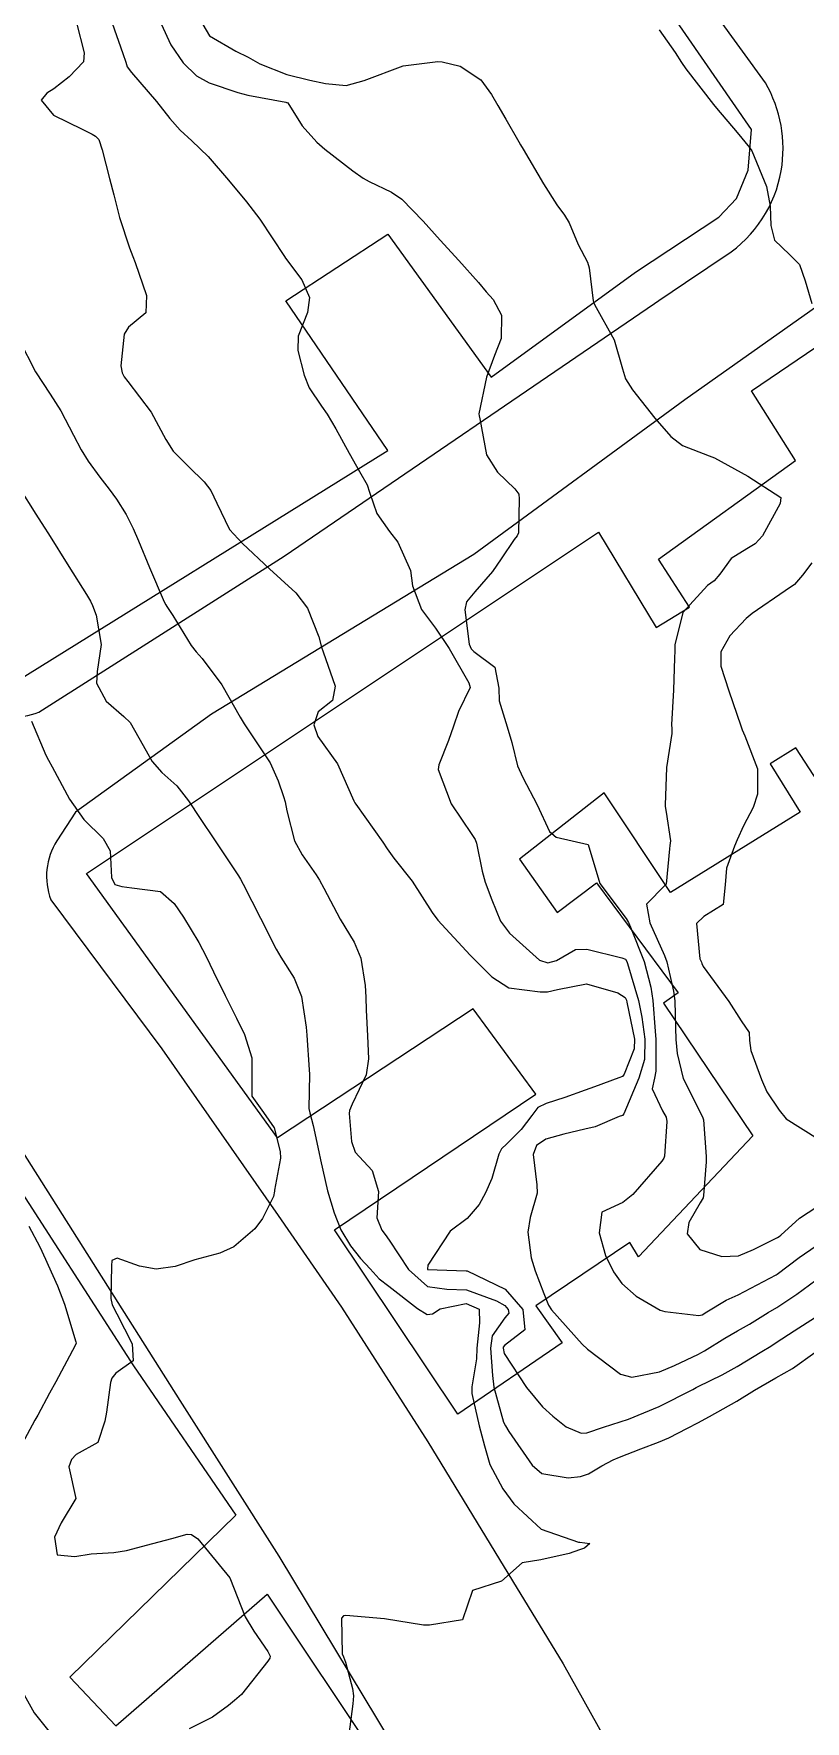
# Model space of a CAD drawing. Header units: metres. Extents: x 307586 to 320046, y 7427249 to 7434250.
# Drawn here: x 317392.8 to 317432.6, y 7431882.1 to 7431969 of the extents above; entities that cross this region are included whole.
import ezdxf

# ---------------------------------------------------------------- set-up
doc = ezdxf.new("R2010")
doc.units = ezdxf.units.M
doc.header["$MEASUREMENT"] = 0
for name, color, linetype in [('Curvas de Nivel 1m', 11, 'Continuous'), ('Curvas de Nivel 5m', 15, 'Continuous'), ('Edificações', 30, 'Continuous'), ('Vias Primárias', 230, 'Continuous')]:
    doc.layers.add(name, color=color, linetype=linetype)

msp = doc.modelspace()

# ---------------------------------------------------------------- linework, layer by layer
at = {"layer": 'Curvas de Nivel 1m', "flags": 128}
for points, elevation in [([(317395.028, 7431969.609), (317395.416, 7431968.059), (317395.391, 7431967.605), (317394.64, 7431966.827), (317393.849, 7431966.206), (317393.492, 7431965.978), (317393.208, 7431965.626), (317393.835, 7431964.856), (317395.31, 7431964.123), (317395.826, 7431963.87), (317395.996, 7431963.769), (317396.167, 7431963.595), (317396.343, 7431963.064), (317396.732, 7431961.586), (317396.944, 7431960.742), (317397.248, 7431959.578), (317397.75, 7431958.022), (317397.925, 7431957.568), (317398.043, 7431957.264), (317398.632, 7431955.561), (317398.599, 7431954.676), (317397.707, 7431953.929), (317397.479, 7431953.573), (317397.308, 7431951.946), (317397.37, 7431951.575), (317397.472, 7431951.374), (317397.668, 7431951.127), (317398.877, 7431949.558), (317399.632, 7431948.143), (317399.997, 7431947.544), (317400.817, 7431946.734), (317401.607, 7431945.971), (317401.951, 7431945.517), (317402.253, 7431944.857), (317402.908, 7431943.507), (317403.572, 7431942.788), (317404.964, 7431941.486), (317405.548, 7431940.942), (317406.321, 7431940.249), (317406.929, 7431939.459), (317407.511, 7431937.98), (317407.65, 7431937.449), (317407.74, 7431937.208), (317408.354, 7431935.441), (317408.221, 7431934.697), (317407.469, 7431934.108), (317407.247, 7431933.453), (317407.454, 7431932.845), (317408.469, 7431931.44), (317409.323, 7431929.522), (317409.367, 7431929.43), (317409.412, 7431929.363), (317410.813, 7431927.409), (317411.026, 7431927.052), (317411.375, 7431926.582), (317412.32, 7431925.39), (317413.347, 7431923.77), (317413.637, 7431923.377), (317415.316, 7431921.58), (317415.537, 7431921.357), (317416.426, 7431920.465), (317417.299, 7431919.903), (317418.92, 7431919.691), (317419.297, 7431919.686), (317419.805, 7431919.809), (317421.301, 7431920.109), (317422.917, 7431919.643), (317423.294, 7431919.399), (317423.362, 7431919.259), (317423.384, 7431919.167), (317423.777, 7431917.255), (317423.762, 7431916.756), (317423.246, 7431915.445), (317423.167, 7431915.338), (317422.967, 7431915.263), (317421.719, 7431914.795), (317421.236, 7431914.631), (317420.18, 7431914.243), (317419.229, 7431913.938), (317418.805, 7431913.736), (317418.493, 7431913.317), (317417.938, 7431912.596), (317417.201, 7431911.856), (317416.923, 7431911.607), (317416.79, 7431911.334), (317416.434, 7431910.084), (317416.1, 7431909.341), (317415.77, 7431908.74), (317415.16, 7431908.009), (317414.284, 7431907.363), (317413.125, 7431905.619), (317413.106, 7431905.397), (317413.114, 7431905.38), (317415.097, 7431905.324), (317415.123, 7431905.321), (317415.161, 7431905.311), (317417.113, 7431904.368), (317418.018, 7431903.321), (317418.124, 7431902.283), (317417.075, 7431901.465), (317417.01, 7431901.395), (317417.005, 7431901.331), (317417.07, 7431901.053), (317418.215, 7431899.318), (317419.043, 7431898.319), (317419.565, 7431897.829), (317420.258, 7431897.292), (317421.028, 7431896.951), (317421.326, 7431896.979), (317422.179, 7431897.269), (317423.036, 7431897.538), (317423.462, 7431897.679), (317425.044, 7431898.331), (317426.78, 7431899.213), (317426.954, 7431899.311), (317427.054, 7431899.358), (317428.301, 7431899.957), (317429.065, 7431900.385), (317430.347, 7431901.171), (317430.797, 7431901.444), (317431.08, 7431901.621), (317432.013, 7431902.227), (317433.1, 7431902.925)], 746), ([(317399.393, 7431969.555), (317399.877, 7431968.472), (317400.523, 7431967.54), (317401.21, 7431966.883), (317401.853, 7431966.522), (317403.332, 7431966.021), (317403.847, 7431965.888), (317405.804, 7431965.52), (317405.843, 7431965.507), (317405.867, 7431965.503), (317405.908, 7431965.479), (317406.66, 7431964.297), (317407.405, 7431963.456), (317407.818, 7431963.098), (317409.256, 7431961.981), (317409.796, 7431961.606), (317410.106, 7431961.425), (317411.257, 7431960.878), (317411.784, 7431960.522), (317412.894, 7431959.389), (317413.758, 7431958.404), (317414.723, 7431957.37), (317415.732, 7431956.223), (317416.129, 7431955.756), (317416.487, 7431955.349), (317416.917, 7431954.544), (317416.905, 7431953.342), (317416.562, 7431952.475), (317416.145, 7431951.353), (317415.763, 7431949.468), (317415.769, 7431949.358), (317415.806, 7431949.202), (317416.158, 7431947.352), (317416.725, 7431946.454), (317417.606, 7431945.607), (317417.811, 7431945.328), (317417.843, 7431945.085), (317417.807, 7431943.328), (317417.734, 7431943.175), (317417.578, 7431942.999), (317416.899, 7431942.004), (317416.469, 7431941.346), (317415.542, 7431940.293), (317415.121, 7431939.781), (317415.027, 7431939.365), (317415.263, 7431937.606), (317415.37, 7431937.361), (317415.502, 7431937.22), (317416.574, 7431936.419), (317416.792, 7431935.34), (317416.811, 7431934.675), (317417.212, 7431933.334), (317417.451, 7431932.534), (317417.756, 7431931.327), (317418.021, 7431930.73), (317418.76, 7431929.317), (317419.399, 7431927.958), (317419.742, 7431927.651), (317421.393, 7431927.28), (317421.999, 7431925.274), (317423.345, 7431923.466), (317423.466, 7431923.259), (317423.568, 7431923.03), (317424.272, 7431921.25), (317424.613, 7431919.934), (317424.717, 7431919.246), (317424.85, 7431917.671), (317424.875, 7431917.244), (317424.876, 7431915.608), (317424.801, 7431915.237), (317424.692, 7431914.693), (317425.226, 7431913.553), (317425.403, 7431913.228), (317425.444, 7431913.004), (317425.32, 7431911.229), (317425.295, 7431911.126), (317425.19, 7431910.97), (317423.689, 7431909.252), (317423.169, 7431908.838), (317422.091, 7431908.343), (317421.956, 7431907.272), (317422.291, 7431906.113), (317422.694, 7431905.264), (317423.117, 7431904.672), (317423.868, 7431904.006), (317425.103, 7431903.287), (317425.341, 7431903.228), (317427.1, 7431903.014), (317427.257, 7431903.052), (317427.498, 7431903.206), (317428.495, 7431903.81), (317429.112, 7431904.089), (317431.074, 7431905.112), (317431.123, 7431905.143), (317432.271, 7431906.013), (317433.145, 7431906.615)], 744), ([(317401.536, 7431969.525), (317401.884, 7431968.94), (317403.229, 7431968.15), (317403.868, 7431967.832), (317404.464, 7431967.494), (317405.858, 7431966.943), (317407.051, 7431966.658), (317407.853, 7431966.479), (317408.914, 7431966.378), (317409.855, 7431966.632), (317411.863, 7431967.4), (317413.64, 7431967.609), (317413.866, 7431967.6), (317414.79, 7431967.371), (317415.856, 7431966.673), (317416.406, 7431965.909), (317416.736, 7431965.347), (317417.145, 7431964.649), (317417.824, 7431963.482), (317417.91, 7431963.329), (317418.047, 7431963.1), (317419.09, 7431961.317), (317419.782, 7431960.238), (317420.176, 7431959.703), (317420.404, 7431959.301), (317420.87, 7431958.18), (317421.348, 7431957.286), (317421.446, 7431956.99), (317421.651, 7431955.281), (317421.662, 7431955.22), (317421.721, 7431955.094), (317422.727, 7431953.27), (317423.162, 7431951.784), (317423.309, 7431951.264), (317423.667, 7431950.704), (317424.83, 7431949.248), (317425.643, 7431948.298), (317426.251, 7431947.842), (317427.634, 7431947.306), (317427.905, 7431947.207), (317429.619, 7431946.256), (317431.319, 7431945.164), (317431.287, 7431944.851), (317430.372, 7431943.178), (317429.99, 7431942.771), (317429.573, 7431942.51), (317428.753, 7431942.01), (317428.178, 7431941.204), (317427.885, 7431940.871), (317427.547, 7431940.616), (317426.263, 7431939.229), (317425.854, 7431937.572), (317425.849, 7431937.235), (317425.846, 7431936.896), (317425.794, 7431935.235), (317425.691, 7431933.463), (317425.699, 7431933.236), (317425.697, 7431932.999), (317425.433, 7431931.24), (317425.351, 7431929.303), (317425.352, 7431929.241), (317425.41, 7431928.954), (317425.635, 7431927.476), (317425.607, 7431927.237), (317425.578, 7431927.05), (317425.416, 7431925.239), (317425.362, 7431925.178), (317424.393, 7431924.209), (317424.567, 7431923.248), (317425.318, 7431921.567), (317425.444, 7431921.238), (317425.784, 7431919.719), (317425.851, 7431919.232), (317425.891, 7431917.843), (317425.916, 7431917.23), (317425.971, 7431916.52), (317426.286, 7431915.22), (317427.224, 7431913.351), (317427.302, 7431913.209), (317427.332, 7431913.098), (317427.463, 7431911.207), (317427.464, 7431910.934), (317427.334, 7431909.208), (317427.309, 7431909.072), (317427.169, 7431908.814), (317426.57, 7431907.805), (317426.498, 7431907.217), (317427.141, 7431906.424), (317428.28, 7431906.055), (317429.136, 7431906.092), (317429.909, 7431906.411), (317431.151, 7431907.044), (317431.226, 7431907.085), (317431.314, 7431907.158), (317432.283, 7431908.027), (317433.168, 7431908.614)], 743), ([(317425.053, 7431969.248), (317425.881, 7431968.074), (317426.201, 7431967.56), (317426.421, 7431967.232), (317427.846, 7431965.402), (317428.003, 7431965.208), (317429.074, 7431963.954), (317429.7, 7431963.191), (317429.82, 7431963.007), (317430.577, 7431961.178), (317430.763, 7431960.156), (317430.809, 7431959.174), (317430.997, 7431958.403), (317431.758, 7431957.676), (317432.277, 7431957.155), (317432.569, 7431956.323), (317432.917, 7431955.148)], 742), ([(317392.063, 7431953.271), (317392.916, 7431951.628), (317393.661, 7431950.473), (317394.211, 7431949.614), (317394.868, 7431948.374), (317395.259, 7431947.604), (317395.617, 7431947.026), (317396.227, 7431946.208), (317396.705, 7431945.583), (317397.088, 7431945.067), (317397.59, 7431944.28), (317397.948, 7431943.566), (317398.22, 7431942.917), (317398.782, 7431941.558), (317399.535, 7431939.78), (317399.619, 7431939.634), (317399.677, 7431939.548), (317399.993, 7431939.076), (317400.932, 7431937.529), (317401.184, 7431937.209), (317401.496, 7431936.865), (317402.515, 7431935.51), (317403.466, 7431933.848), (317403.66, 7431933.498), (317404.118, 7431932.828), (317405.007, 7431931.484), (317405.424, 7431930.553), (317405.688, 7431929.748), (317405.773, 7431929.475), (317405.86, 7431929.02), (317406.264, 7431927.467), (317406.658, 7431926.743), (317407.366, 7431925.722), (317407.539, 7431925.448), (317407.773, 7431925.032), (317408.619, 7431923.437), (317409.325, 7431922.245), (317409.672, 7431921.425), (317409.898, 7431920.02), (317409.934, 7431919.42), (317409.956, 7431918.746), (317410.013, 7431917.419), (317410.079, 7431916.245), (317409.956, 7431915.419), (317409.228, 7431913.901), (317409.085, 7431913.571), (317409.067, 7431913.432), (317409.201, 7431911.989), (317409.381, 7431911.427), (317410.253, 7431910.483), (317410.588, 7431909.409), (317410.507, 7431908.055), (317410.758, 7431907.406), (317410.925, 7431907.188), (317411.138, 7431906.891), (317412.124, 7431905.39), (317413.114, 7431904.514), (317414.115, 7431904.367), (317415.113, 7431904.333), (317416.668, 7431903.773), (317417.105, 7431903.526), (317417.272, 7431903.328), (317417.294, 7431903.134), (317417.097, 7431902.905), (317416.442, 7431901.976), (317416.357, 7431901.337), (317416.464, 7431899.931), (317416.533, 7431899.335), (317417.035, 7431897.527), (317417.125, 7431897.329), (317417.308, 7431897.048), (317418.498, 7431895.315), (317418.999, 7431894.888), (317420.359, 7431894.652), (317420.997, 7431894.726), (317421.404, 7431894.871), (317422.1, 7431895.269), (317422.685, 7431895.586), (317423.01, 7431895.725), (317424.108, 7431896.152), (317425.022, 7431896.499), (317425.541, 7431896.709), (317426.51, 7431897.215), (317427.036, 7431897.497), (317427.646, 7431897.811), (317429.047, 7431898.603), (317429.967, 7431899.176), (317431.059, 7431899.815), (317431.921, 7431900.294), (317433.073, 7431901.116)], 747), ([(317392.081, 7431945.635), (317392.923, 7431944.293), (317393.357, 7431943.622), (317393.578, 7431943.276), (317394.622, 7431941.609), (317395.538, 7431940.156), (317395.751, 7431939.813), (317395.855, 7431939.595), (317396.032, 7431939.086), (317396.297, 7431937.588), (317396.094, 7431936.196), (317396.063, 7431935.591), (317396.55, 7431934.66), (317397.466, 7431933.871), (317397.787, 7431933.567), (317398.242, 7431932.771), (317398.923, 7431931.555), (317399.427, 7431930.992), (317400.19, 7431930.308), (317400.801, 7431929.529), (317401.399, 7431928.614), (317402.128, 7431927.513), (317403.365, 7431925.674), (317403.476, 7431925.499), (317403.616, 7431925.241), (317404.505, 7431923.488), (317405.319, 7431921.883), (317405.557, 7431921.476), (317406.241, 7431920.399), (317406.613, 7431919.457), (317406.859, 7431917.864), (317406.901, 7431917.454), (317407.022, 7431915.676), (317407.026, 7431915.452), (317407.004, 7431913.674), (317407.041, 7431913.452), (317407.213, 7431912.806), (317407.518, 7431911.447), (317407.602, 7431911.033), (317407.951, 7431909.442), (317408.296, 7431908.299), (317408.642, 7431907.435), (317409.135, 7431906.603), (317409.666, 7431905.96), (317410.16, 7431905.414), (317410.626, 7431904.915), (317411.114, 7431904.537), (317412.604, 7431903.385), (317413.098, 7431903.074), (317413.37, 7431903.105), (317413.758, 7431903.37), (317415.106, 7431903.643), (317415.769, 7431903.343), (317415.793, 7431902.642), (317415.658, 7431901.344), (317415.632, 7431900.779), (317415.402, 7431899.347), (317415.393, 7431899.003), (317415.766, 7431897.343), (317416.056, 7431896.301), (317416.327, 7431895.337), (317416.991, 7431894.092), (317417.556, 7431893.324), (317418.964, 7431892.016), (317420.891, 7431891.344), (317420.954, 7431891.338), (317421.479, 7431891.275), (317421.194, 7431891.034), (317420.95, 7431890.948), (317420.413, 7431890.754), (317418.944, 7431890.437), (317417.99, 7431890.272), (317416.933, 7431889.33), (317415.428, 7431888.845), (317414.913, 7431887.35), (317413.217, 7431887.067), (317412.908, 7431887.069), (317410.903, 7431887.4), (317408.905, 7431887.566), (317408.786, 7431887.55), (317408.684, 7431887.432), (317408.719, 7431885.597), (317408.783, 7431885.431), (317408.88, 7431885.156), (317409.248, 7431883.806), (317409.296, 7431883.424), (317409.266, 7431883.015), (317409.056, 7431881.427)], 748), ([(317432.913, 7431941.796), (317432.435, 7431941.151), (317432.03, 7431940.673), (317431.545, 7431940.353), (317429.846, 7431939.185), (317429.53, 7431938.915), (317428.694, 7431938.026), (317428.224, 7431937.203), (317428.233, 7431936.472), (317428.64, 7431935.198), (317429.263, 7431933.393), (317429.33, 7431933.191), (317429.458, 7431932.883), (317430.108, 7431931.18), (317430.108, 7431929.867), (317429.897, 7431929.183), (317429.403, 7431928.236), (317429.074, 7431927.515), (317428.937, 7431927.195), (317428.513, 7431926.062), (317428.458, 7431925.199), (317428.355, 7431924.198), (317427.347, 7431923.576), (317426.965, 7431923.216), (317427.139, 7431921.389), (317427.229, 7431921.211), (317427.255, 7431921.153), (317427.311, 7431920.99), (317428.64, 7431919.197), (317429.283, 7431918.201), (317429.681, 7431917.588), (317429.709, 7431917.183), (317429.775, 7431916.672), (317430.315, 7431915.174), (317430.604, 7431914.537), (317431.227, 7431913.593), (317431.602, 7431913.156), (317433.208, 7431912.128)], 742), ([(317392.706, 7431933.628), (317393.437, 7431931.874), (317393.578, 7431931.619), (317393.762, 7431931.285), (317394.656, 7431929.608), (317395.397, 7431928.567), (317396.403, 7431927.585), (317396.751, 7431926.954), (317396.835, 7431925.578), (317397.003, 7431925.219), (317397.358, 7431925.111), (317397.873, 7431925.049), (317399.356, 7431924.858), (317400.06, 7431924.249), (317400.541, 7431923.532), (317401.324, 7431922.234), (317401.704, 7431921.516), (317402.09, 7431920.727), (317402.69, 7431919.506), (317403.275, 7431918.332), (317403.677, 7431917.494), (317404.062, 7431916.299), (317404.064, 7431915.488), (317404.066, 7431914.322), (317404.657, 7431913.478), (317405.211, 7431912.683), (317405.515, 7431911.467), (317405.537, 7431911.119), (317405.233, 7431909.469), (317405.222, 7431909.42), (317405.168, 7431909.146), (317404.615, 7431908.014), (317404.217, 7431907.484), (317403.133, 7431906.557), (317402.403, 7431906.234), (317401.127, 7431905.882), (317400.103, 7431905.535), (317399.122, 7431905.412), (317398.274, 7431905.558), (317397.127, 7431905.979), (317396.841, 7431905.858), (317396.826, 7431905.573), (317396.788, 7431903.891), (317396.864, 7431903.572), (317397.096, 7431903.098), (317397.899, 7431901.562), (317397.945, 7431900.681), (317397.058, 7431900.042), (317396.839, 7431899.789), (317396.768, 7431899.573), (317396.565, 7431898.04), (317396.49, 7431897.575), (317396.118, 7431896.472), (317395.006, 7431895.861), (317394.766, 7431895.594), (317394.631, 7431895.227), (317394.983, 7431893.59), (317394.234, 7431892.331), (317393.885, 7431891.606), (317394.034, 7431890.694), (317394.943, 7431890.6), (317395.788, 7431890.738), (317396.945, 7431890.814), (317397.596, 7431890.914), (317398.95, 7431891.273), (317399.933, 7431891.535), (317400.732, 7431891.748), (317400.956, 7431891.73), (317401.281, 7431891.517), (317402.933, 7431889.5), (317403.716, 7431887.488), (317404.168, 7431886.753), (317404.885, 7431885.709), (317404.998, 7431885.469), (317404.985, 7431885.366), (317404.88, 7431885.213), (317403.521, 7431883.49), (317403.17, 7431883.183), (317402.854, 7431882.934), (317402.034, 7431882.32), (317400.836, 7431881.73)], 749)]:
    msp.add_lwpolyline(points, dxfattribs=dict(at, elevation=elevation))
at = {"layer": 'Curvas de Nivel 5m', "flags": 128}
for points, elevation in [([(317396.861, 7431969.585), (317397.411, 7431968.035), (317397.558, 7431967.575), (317397.633, 7431967.346), (317397.858, 7431967.043), (317399.149, 7431965.557), (317399.834, 7431964.673), (317400.365, 7431964.079), (317400.974, 7431963.533), (317401.811, 7431962.713), (317402.852, 7431961.509), (317403.782, 7431960.392), (317404.478, 7431959.493), (317405.744, 7431957.565), (317405.801, 7431957.479), (317406.637, 7431956.372), (317407.037, 7431955.46), (317406.931, 7431954.677), (317406.452, 7431953.469), (317406.438, 7431952.723), (317406.751, 7431951.464), (317407.016, 7431950.809), (317407.657, 7431949.868), (317407.943, 7431949.447), (317408.391, 7431948.693), (317409.07, 7431947.436), (317409.614, 7431946.495), (317409.994, 7431945.811), (317410.123, 7431945.422), (317410.509, 7431944.334), (317411.155, 7431943.406), (317411.575, 7431942.857), (317412.227, 7431941.393), (317412.33, 7431940.607), (317412.798, 7431939.387), (317413.518, 7431938.417), (317414.222, 7431937.373), (317415.239, 7431935.609), (317415.307, 7431935.362), (317414.703, 7431934.135), (317414.444, 7431933.37), (317414.185, 7431932.64), (317413.688, 7431931.377), (317413.663, 7431931.146), (317414.337, 7431929.371), (317415.389, 7431927.793), (317415.569, 7431927.54), (317415.638, 7431927.356), (317415.922, 7431925.902), (317416.085, 7431925.349), (317416.435, 7431924.425), (317416.875, 7431923.337), (317417.334, 7431922.715), (317418.882, 7431921.314), (317419.312, 7431921.184), (317419.755, 7431921.303), (317420.732, 7431921.879), (317421.322, 7431921.897), (317423.127, 7431921.451), (317423.315, 7431921.371), (317423.382, 7431921.259), (317423.42, 7431921.151), (317423.99, 7431919.253), (317424.157, 7431918.379), (317424.307, 7431917.25), (317424.29, 7431916.212), (317424.01, 7431915.249), (317423.224, 7431913.402), (317423.163, 7431913.321), (317422.986, 7431913.262), (317421.744, 7431912.745), (317421.213, 7431912.623), (317420.138, 7431912.367), (317419.205, 7431912.095), (317418.735, 7431911.78), (317418.55, 7431911.316), (317418.743, 7431909.748), (317418.759, 7431909.314), (317418.408, 7431908.07), (317418.283, 7431907.319), (317418.459, 7431905.991), (317418.661, 7431905.315), (317419.111, 7431904.147), (317419.352, 7431903.553), (317419.509, 7431903.304), (317421.077, 7431901.539), (317421.363, 7431901.277), (317423.06, 7431899.995), (317423.647, 7431899.839), (317425.062, 7431900.113), (317425.844, 7431900.443), (317427.071, 7431901.026), (317427.192, 7431901.089), (317427.393, 7431901.207), (317428.43, 7431901.849), (317429.088, 7431902.222), (317429.7, 7431902.575), (317430.663, 7431903.167), (317431.106, 7431903.436), (317432.15, 7431904.112), (317433.12, 7431904.846)], 745), ([(317392.57, 7431907.626), (317393.132, 7431906.56), (317393.433, 7431905.923), (317393.572, 7431905.613), (317394.048, 7431904.542), (317394.408, 7431903.6), (317394.996, 7431901.669), (317395.001, 7431901.591), (317394.952, 7431901.472), (317393.956, 7431899.606), (317393.637, 7431899.018), (317393.027, 7431897.883), (317392.933, 7431897.712), (317392.885, 7431897.621), (317392.23, 7431896.409)], 750), ([(317392.245, 7431883.626), (317392.847, 7431882.553), (317393.591, 7431881.609)], 750)]:
    msp.add_lwpolyline(points, dxfattribs=dict(at, elevation=elevation))
at = {"layer": 'Edificações'}
for points in [[(317371.633, 7431969.872), (317372.898, 7431967.598), (317371.532, 7431966.84), (317376.342, 7431958.53), (317389.096, 7431966.06), (317391.979, 7431961.866), (317384.642, 7431957.517), (317385.249, 7431956.759), (317379.431, 7431953.222), (317386.111, 7431942.486), (317391.223, 7431935.247), (317411.065, 7431947.584), (317405.81, 7431955.29), (317411.072, 7431958.726), (317416.384, 7431951.349), (317423.826, 7431956.762), (317428.127, 7431959.592), (317429.037, 7431960.552), (317429.644, 7431962.017), (317429.801, 7431964.104), (317417.551, 7431981.868)], [(317435.023, 7431927.736), (317432.097, 7431932.259), (317430.771, 7431931.431), (317432.318, 7431928.949), (317425.636, 7431924.813), (317422.212, 7431929.942), (317417.85, 7431926.523), (317419.799, 7431923.78), (317421.819, 7431925.31), (317426.033, 7431919.64), (317425.269, 7431919.113), (317429.877, 7431912.27), (317423.983, 7431906.047), (317423.534, 7431906.776), (317418.701, 7431903.516), (317420.048, 7431901.61), (317414.667, 7431897.94), (317408.315, 7431907.427), (317418.688, 7431914.428), (317415.465, 7431918.817), (317405.375, 7431912.17), (317395.543, 7431925.794), (317421.917, 7431943.366), (317424.899, 7431938.458), (317426.611, 7431939.505), (317425.01, 7431941.987), (317432.078, 7431947.061), (317429.814, 7431950.646), (317437.885, 7431956.124)]]:
    msp.add_lwpolyline(points, dxfattribs=at)
msp.add_lwpolyline([(317395.061, 7431865.168), (317387.32, 7431872.947), (317392.198, 7431877.745), (317384.061, 7431886.05), (317373.802, 7431896.775), (317361.408, 7431910.074), (317377.301, 7431925.284), (317377.988, 7431924.369), (317381.731, 7431927.42), (317387.106, 7431919.009), (317380.079, 7431913.745), (317387.182, 7431906.193), (317391.383, 7431910.617), (317397.967, 7431900.43), (317403.237, 7431892.725), (317394.682, 7431884.397), (317397.05, 7431881.879), (317404.841, 7431888.669), (317410.493, 7431880.201)], close=True, dxfattribs=at)
at = {"layer": 'Vias Primárias'}
for points in [[(317378.165, 7431952.585), (317380.535, 7431948.291), (317387.364, 7431936.839, 0.136103), (317390.045, 7431934.278, 0.220711), (317393.075, 7431934.104), (317405.722, 7431942.136), (317424.801, 7431955.15, -0.003945), (317428.481, 7431957.618, 0.207229), (317431.337, 7431961.983, 0.175999), (317430.521, 7431966.523), (317417.983, 7431983.785), (317409.056, 7431996.153, 0.116322), (317401.131, 7432003.021), (317388.174, 7432012.302), (317380.649, 7432017.32, 0.167067), (317377.328, 7432018.193, 0.186771), (317373.773, 7432016.505, 0.036385), (317370.917, 7432013.012), (317360.473, 7431999.013), (317356.556, 7431993.366, 0.325929), (317356.702, 7431987.196), (317368.221, 7431968.723), (317378.165, 7431952.585)], [(317378.165, 7431952.585), (317380.535, 7431948.291), (317387.364, 7431936.839, 0.136103), (317390.045, 7431934.278, 0.220711), (317393.075, 7431934.104), (317405.722, 7431942.136), (317424.801, 7431955.15, -0.003945), (317428.481, 7431957.618, 0.207229), (317431.337, 7431961.983, 0.175999), (317430.521, 7431966.523), (317417.983, 7431983.785), (317409.056, 7431996.153, 0.116322), (317401.131, 7432003.021), (317388.174, 7432012.302), (317380.649, 7432017.32, 0.167067), (317377.328, 7432018.193, 0.186771), (317373.773, 7432016.505, 0.036385), (317370.917, 7432013.012), (317360.473, 7431999.013), (317356.556, 7431993.366, 0.325929), (317356.702, 7431987.196), (317368.221, 7431968.723), (317378.165, 7431952.585)], [(317333.716, 7431749.95), (317349.498, 7431765.064), (317367.632, 7431782.637), (317388.719, 7431802.858), (317407.188, 7431820.332), (317419.934, 7431832.461, 0.060589), (317424.18, 7431837.615, 0.133181), (317427.092, 7431846.92), (317426.232, 7431850.505), (317424.181, 7431856.04), (317418.695, 7431867.144), (317411.252, 7431881.022), (317405.476, 7431890.617), (317400.369, 7431898.637), (317391.635, 7431912.426), (317382.233, 7431928.653), (317373.552, 7431943.4), (317363.868, 7431959.376), (317354.992, 7431972.882)], [(317333.716, 7431749.95), (317349.498, 7431765.064), (317367.632, 7431782.637), (317388.719, 7431802.858), (317407.188, 7431820.332), (317419.934, 7431832.461, 0.060589), (317424.18, 7431837.615, 0.133181), (317427.092, 7431846.92), (317426.232, 7431850.505), (317424.181, 7431856.04), (317418.695, 7431867.144), (317411.252, 7431881.022), (317405.476, 7431890.617), (317400.369, 7431898.637), (317391.635, 7431912.426), (317382.233, 7431928.653), (317373.552, 7431943.4), (317363.868, 7431959.376), (317354.992, 7431972.882)], [(317434.098, 7431955.653), (317426.375, 7431950.193), (317415.501, 7431942.218), (317401.984, 7431933.99), (317394.971, 7431928.947), (317394.019, 7431927.472, 0.239277), (317393.703, 7431924.438), (317399.419, 7431916.752), (317405.409, 7431908.178), (317408.676, 7431903.451), (317413.137, 7431896.516), (317417.493, 7431889.348), (317420.095, 7431885.07), (317425.748, 7431874.965), (317429.943, 7431865.96), (317432.731, 7431857.671)], [(317434.098, 7431955.653), (317426.375, 7431950.193), (317415.501, 7431942.218), (317401.984, 7431933.99), (317394.971, 7431928.947), (317394.019, 7431927.472, 0.239277), (317393.703, 7431924.438), (317399.419, 7431916.752), (317405.409, 7431908.178), (317408.676, 7431903.451), (317413.137, 7431896.516), (317417.493, 7431889.348), (317420.095, 7431885.07), (317425.748, 7431874.965), (317429.943, 7431865.96), (317432.731, 7431857.671)]]:
    msp.add_lwpolyline(points, format="xyb", dxfattribs=at)

doc.saveas('drawing.dxf')
